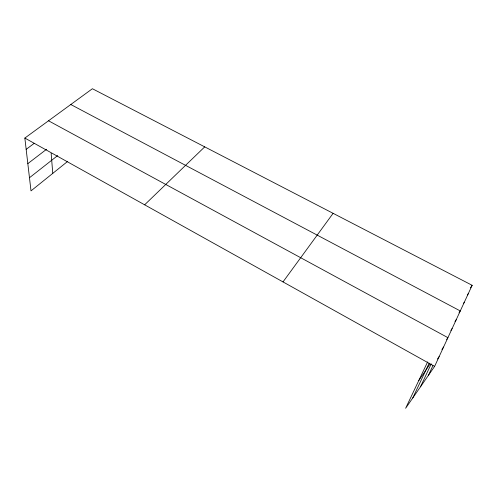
<?xml version="1.0" encoding="UTF-8"?>
<svg xmlns="http://www.w3.org/2000/svg" width="497" height="497" viewBox="0 0 497 497"><rect width="100%" height="100%" fill="white"/><g stroke="black" fill="none" stroke-linecap="round" stroke-linejoin="round"><path stroke-width="0.75" d="M427.625 361.891L405.627 408.273L434.614 366.388L472.15 285.297L92.405 88.727L24.85 138.067L31.007 190.879L67.735 161.332M428.358 375.434L432.887 365.699M420.481 386.809L431.247 363.829M412.765 397.96L429.166 363.183M470.479 287.838L472.15 285.297M467.447 294.914L468.286 293.646M463.49 303.456L464.328 302.195M459.017 312.83L460.278 310.948L70.791 104.513M454.991 321.522L456.252 319.646M450.872 330.412L452.127 328.554M418.735 380.627L429.775 364.369M446.654 339.519L447.909 337.668L48.52 120.783M441.914 349.459L443.585 347.012M437.484 359.014L439.155 356.579M283.01 281.917L333.108 213.325M144.639 204.814L204.721 146.863M29.472 177.733L57.652 155.586M27.832 163.625L46.575 149.268M26.167 149.342L34.076 143.44M24.85 138.067L434.614 366.388M51.148 153.3L52.769 173.366"/></g></svg>
